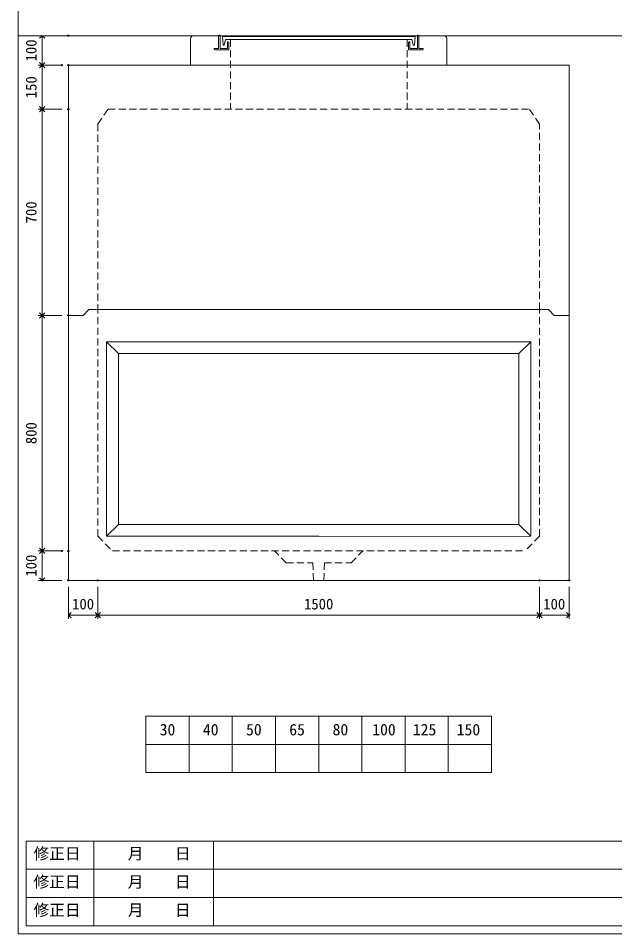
# Model space of a CAD drawing. Units: millimetres, scale not verified. Extents: x -6420 to 6420, y -3029 to 3030.
# Drawn here: x -1740 to 285, y -2670 to 439 of the extents above; entities that cross this region are included whole.
import ezdxf
from ezdxf.enums import TextEntityAlignment as Align

# ---------------------------------------------------------------- set-up
doc = ezdxf.new("R2010")
doc.units = ezdxf.units.MM
doc.header["$LTSCALE"] = 20
doc.header["$PDMODE"] = 32
doc.header["$PDSIZE"] = 4
doc.linetypes.add('DASHED1', pattern=[1.8, 1.2, -0.6])
doc.linetypes.add('USER5', pattern=[3.185, 0.01, -3.175])
doc.layers.add('0-1_Defpoints', color=7, linetype='Continuous')
for name, color, linetype, lineweight in [('0-2_waku', 7, 'Continuous', 18), ('0-3_gaikei', 7, 'Continuous', 18), ('0-4_kakure', 7, 'DASHED1', 5), ('0-5_sunpou', 7, 'Continuous', 5), ('0-8_uchigawa', 6, 'Continuous', 18), ('0-A_futa', 3, 'Continuous', 18), ('0-B_GL', 4, 'Continuous', 18), ('0-D_文字１', 7, 'Continuous', 18)]:
    doc.layers.add(name, color=color, linetype=linetype, lineweight=lineweight)
doc.styles.add('ＭＳ ゴシック', font='')
doc.styles.get('ＭＳ ゴシック').set_extended_font_data('MS Gothic')

# ---------------------------------------------------------------- blocks, each defined once
blk = doc.blocks.new('A$C13530FD9')
at = {"layer": '0-3_gaikei'}
for p, q in [((10, 100), (95, 100)), ((775, 100), (860, 100)), ((0, 0), (0, 90)), ((870, 0), (870, 90))]:
    blk.add_line(p, q, dxfattribs=at)
for centre, radius, start, end in [((9.42, 90.58), 9.44, 86.47383, 183.52617), ((860.33, 90.33), 9.68, 358.04251, 91.95749), ((860, 90), 10, 0, 10)]:
    blk.add_arc(centre, radius, start, end, dxfattribs=at)
at = {"layer": '0-4_kakure', "linetype": 'USER5', "lineweight": 18}
for p, q in [((135, 0), (135, 86.5)), ((735, 0), (735, 86.5))]:
    blk.add_line(p, q, dxfattribs=at)
at = {"layer": '0-A_futa'}
for p, q in [((95, 100), (95, 57)), ((97, 102), (100, 102)), ((100, 102), (100, 57)), ((107.81, 97.5), (762.14, 97.5)), ((107.81, 97.5), (110.3, 67.5)), ((762.14, 97.5), (759.89, 67.5)), ((770, 102), (773, 102)), ((770, 102), (770, 57)), ((775, 100), (775, 57)), ((110.3, 67.5), (114.01, 67.5)), ((118.33, 86.5), (114.01, 67.5)), ((118.33, 86.5), (751.67, 86.5)), ((125, 77), (125, 57)), ((127, 79), (128, 79)), ((130, 77), (130, 52)), ((740, 77), (740, 52)), ((743, 79), (742, 79)), ((745, 77), (745, 57)), ((751.67, 86.5), (755.99, 67.5)), ((759.89, 67.5), (755.99, 67.5)), ((80, 55), (80, 54)), ((82, 57), (95, 57)), ((130, 52), (82, 52)), ((100, 57), (125, 57)), ((740, 52), (788, 52)), ((770, 57), (745, 57)), ((788, 57), (775, 57)), ((790, 55), (790, 54))]:
    blk.add_line(p, q, dxfattribs=at)
for centre, start, end in [((97, 100), 90, 180), ((773, 100), 0, 90), ((127, 77), 90, 180), ((128, 77), 0, 90), ((742, 77), 90, 180), ((743, 77), 0, 90), ((82, 55), 90, 180), ((82, 54), 180, 270), ((788, 55), 0, 90), ((788, 54), 270, 0)]:
    blk.add_arc(centre, 2, start, end, dxfattribs=at)
blk = doc.blocks.new('_Open90')
at = {"layer": '0-5_sunpou'}
blk.add_line((0, 0), (-1, 0), dxfattribs=at)
blk.add_lwpolyline([(-0.5, 0.5), (0, 0), (-0.5, -0.5)], dxfattribs=at)
blk = doc.blocks.new('D65')
at = {"layer": '0-1_Defpoints'}
for p in [(1013.24, 2976.83), (924.21, 2876.83), (1013.24, 2876.83)]:
    blk.add_point(p, dxfattribs=at)
at = {"layer": '0-5_sunpou'}
for p, q in [((991.24, 2976.83), (911.21, 2976.83)), ((924.21, 2958.83), (924.21, 2894.83)), ((991.24, 2876.83), (911.21, 2876.83))]:
    blk.add_line(p, q, dxfattribs=at)
at = {"layer": '0-5_sunpou', "xscale": 18, "yscale": 18}
for p, rotation in [((924.21, 2976.83), 90), ((924.21, 2876.83), 270)]:
    blk.add_blockref('_Open90', p, dxfattribs=dict(at, rotation=rotation))
at = {"layer": '0-5_sunpou', "style": 'ＭＳ ゴシック'}
blk.add_text('100', height=36.66, rotation=90, dxfattribs=at).set_placement((916.21, 2889.33), align=Align.BOTTOM_LEFT)
blk = doc.blocks.new('D66')
at = {"layer": '0-1_Defpoints'}
for p in [(991.24, 2876.83), (924.21, 2726.83), (1013.24, 2726.83)]:
    blk.add_point(p, dxfattribs=at)
at = {"layer": '0-5_sunpou'}
for p, q in [((969.24, 2876.83), (911.21, 2876.83)), ((924.21, 2858.83), (924.21, 2744.83)), ((991.24, 2726.83), (911.21, 2726.83))]:
    blk.add_line(p, q, dxfattribs=at)
at = {"layer": '0-5_sunpou', "xscale": 18, "yscale": 18}
for p, rotation in [((924.21, 2876.83), 90), ((924.21, 2726.83), 270)]:
    blk.add_blockref('_Open90', p, dxfattribs=dict(at, rotation=rotation))
at = {"layer": '0-5_sunpou', "style": 'ＭＳ ゴシック'}
blk.add_text('150', height=36.66, rotation=90, dxfattribs=at).set_placement((916.21, 2764.33), align=Align.BOTTOM_LEFT)
blk = doc.blocks.new('D67')
at = {"layer": '0-1_Defpoints'}
for p in [(1013.24, 2726.83), (924.21, 2026.83), (1013.24, 2026.83)]:
    blk.add_point(p, dxfattribs=at)
at = {"layer": '0-5_sunpou'}
for p, q in [((991.24, 2726.83), (911.21, 2726.83)), ((924.21, 2708.83), (924.21, 2044.83)), ((991.24, 2026.83), (911.21, 2026.83))]:
    blk.add_line(p, q, dxfattribs=at)
at = {"layer": '0-5_sunpou', "xscale": 18, "yscale": 18}
for p, rotation in [((924.21, 2726.83), 90), ((924.21, 2026.83), 270)]:
    blk.add_blockref('_Open90', p, dxfattribs=dict(at, rotation=rotation))
at = {"layer": '0-5_sunpou', "style": 'ＭＳ ゴシック'}
blk.add_text('700', height=36.66, rotation=90, dxfattribs=at).set_placement((916.21, 2339.33), align=Align.BOTTOM_LEFT)
blk = doc.blocks.new('D55')
at = {"layer": '0-1_Defpoints'}
for p in [(1013.24, 2026.83), (924.21, 1226.83), (1013.24, 1226.83)]:
    blk.add_point(p, dxfattribs=at)
at = {"layer": '0-5_sunpou'}
for p, q in [((991.24, 2026.83), (911.21, 2026.83)), ((924.21, 2008.83), (924.21, 1244.83)), ((991.24, 1226.83), (911.21, 1226.83))]:
    blk.add_line(p, q, dxfattribs=at)
at = {"layer": '0-5_sunpou', "xscale": 18, "yscale": 18}
for p, rotation in [((924.21, 2026.83), 90), ((924.21, 1226.83), 270)]:
    blk.add_blockref('_Open90', p, dxfattribs=dict(at, rotation=rotation))
at = {"layer": '0-5_sunpou', "style": 'ＭＳ ゴシック'}
blk.add_text('800', height=36.66, rotation=90, dxfattribs=at).set_placement((916.21, 1589.33), align=Align.BOTTOM_LEFT)
blk = doc.blocks.new('D56')
at = {"layer": '0-1_Defpoints'}
for p in [(991.24, 1226.83), (924.21, 1126.83), (1013.24, 1126.83)]:
    blk.add_point(p, dxfattribs=at)
at = {"layer": '0-5_sunpou'}
for p, q in [((969.24, 1226.83), (911.21, 1226.83)), ((924.21, 1208.83), (924.21, 1144.83)), ((991.24, 1126.83), (911.21, 1126.83))]:
    blk.add_line(p, q, dxfattribs=at)
at = {"layer": '0-5_sunpou', "xscale": 18, "yscale": 18}
for p, rotation in [((924.21, 1226.83), 90), ((924.21, 1126.83), 270)]:
    blk.add_blockref('_Open90', p, dxfattribs=dict(at, rotation=rotation))
at = {"layer": '0-5_sunpou', "style": 'ＭＳ ゴシック'}
blk.add_text('100', height=36.66, rotation=90, dxfattribs=at).set_placement((916.21, 1139.33), align=Align.BOTTOM_LEFT)
blk = doc.blocks.new('D57')
at = {"layer": '0-1_Defpoints'}
for p in [(1013.24, 1126.83), (1113.24, 1126.83), (1113.24, 1009.12)]:
    blk.add_point(p, dxfattribs=at)
at = {"layer": '0-5_sunpou'}
for p, q in [((1013.24, 1104.83), (1013.24, 996.12)), ((1113.24, 1104.83), (1113.24, 996.12)), ((1031.24, 1009.12), (1095.24, 1009.12))]:
    blk.add_line(p, q, dxfattribs=at)
at = {"layer": '0-5_sunpou', "xscale": 18, "yscale": 18, "rotation": 180}
blk.add_blockref('_Open90', (1013.24, 1009.12), dxfattribs=at)
at = {"layer": '0-5_sunpou', "xscale": 18, "yscale": 18}
blk.add_blockref('_Open90', (1113.24, 1009.12), dxfattribs=at)
at = {"layer": '0-5_sunpou', "style": 'ＭＳ ゴシック'}
blk.add_text('100', height=36.66, dxfattribs=at).set_placement((1025.74, 1017.12), align=Align.BOTTOM_LEFT)
blk = doc.blocks.new('D58')
at = {"layer": '0-1_Defpoints'}
for p in [(1113.24, 1126.83), (2613.24, 1126.83), (2613.24, 1009.12)]:
    blk.add_point(p, dxfattribs=at)
at = {"layer": '0-5_sunpou'}
for p, q in [((1113.24, 1104.83), (1113.24, 996.12)), ((2613.24, 1104.83), (2613.24, 996.12)), ((1131.24, 1009.12), (2595.24, 1009.12))]:
    blk.add_line(p, q, dxfattribs=at)
at = {"layer": '0-5_sunpou', "xscale": 18, "yscale": 18, "rotation": 180}
blk.add_blockref('_Open90', (1113.24, 1009.12), dxfattribs=at)
at = {"layer": '0-5_sunpou', "xscale": 18, "yscale": 18}
blk.add_blockref('_Open90', (2613.24, 1009.12), dxfattribs=at)
at = {"layer": '0-5_sunpou', "style": 'ＭＳ ゴシック'}
blk.add_text('1500', height=36.66, dxfattribs=at).set_placement((1813.24, 1017.12), align=Align.BOTTOM_LEFT)
blk = doc.blocks.new('D59')
at = {"layer": '0-1_Defpoints'}
for p in [(2613.24, 1126.83), (2713.24, 1126.83), (2713.24, 1009.12)]:
    blk.add_point(p, dxfattribs=at)
at = {"layer": '0-5_sunpou'}
for p, q in [((2613.24, 1104.83), (2613.24, 996.12)), ((2713.24, 1104.83), (2713.24, 996.12)), ((2631.24, 1009.12), (2695.24, 1009.12))]:
    blk.add_line(p, q, dxfattribs=at)
at = {"layer": '0-5_sunpou', "xscale": 18, "yscale": 18, "rotation": 180}
blk.add_blockref('_Open90', (2613.24, 1009.12), dxfattribs=at)
at = {"layer": '0-5_sunpou', "xscale": 18, "yscale": 18}
blk.add_blockref('_Open90', (2713.24, 1009.12), dxfattribs=at)
at = {"layer": '0-5_sunpou', "style": 'ＭＳ ゴシック'}
blk.add_text('100', height=36.66, dxfattribs=at).set_placement((2625.74, 1017.12), align=Align.BOTTOM_LEFT)

msp = doc.modelspace()

# ---------------------------------------------------------------- linework, layer by layer
at = {"layer": '0-2_waku'}
for p, q in [((-1739.83, 3029.56), (-1739.83, -2670.44)), ((-1306.5, -1931.45), (-1306.5, -2123.45)), ((-1306.5, -1931.45), (-1306.5, -2123.45)), ((-1306.5, -1931.45), (-1306.5, -2123.45)), ((-1306.5, -1931.45), (-1306.5, -2123.45)), ((-1306.5, -1931.45), (-133.17, -1931.45)), ((-1159.83, -1931.45), (-1159.83, -2123.45)), ((-1013.17, -1931.45), (-1013.17, -2123.45)), ((-1013.17, -1931.45), (-1013.17, -2123.45)), ((-866.5, -1931.45), (-866.5, -2123.45)), ((-719.83, -1931.45), (-719.83, -2123.45)), ((-573.17, -1931.45), (-573.17, -2123.45)), ((-426.5, -1931.45), (-426.5, -2123.45)), ((-279.83, -1931.45), (-279.83, -2123.45)), ((-133.17, -1931.45), (-133.17, -2123.45)), ((-1306.5, -2027.45), (-133.17, -2027.45)), ((-1306.5, -2123.45), (-133.17, -2123.45)), ((-1306.5, -2123.45), (-133.17, -2123.45)), ((-1713.17, -2355.78), (-1713.17, -2643.78)), ((-1713.17, -2355.78), (-1713.17, -2643.78)), ((-1713.17, -2355.78), (-1713.17, -2643.78)), ((-1713.17, -2355.78), (990.83, -2355.78)), ((-1483.17, -2355.78), (-1483.17, -2643.78)), ((-1076.5, -2355.78), (-1076.5, -2643.78)), ((-1076.5, -2355.78), (-1076.5, -2643.78)), ((-1713.17, -2451.78), (990.83, -2451.78)), ((-1713.17, -2547.78), (606.83, -2547.78)), ((-1739.83, -2670.44), (6420.17, -2670.44)), ((-1713.17, -2643.78), (990.83, -2643.78))]:
    msp.add_line(p, q, dxfattribs=at)
at = {"layer": '0-3_gaikei'}
for p, q in [((-1569.83, 279.55), (130.17, 279.55)), ((-1569.83, 279.55), (-1569.83, -570.45)), ((130.17, 279.55), (130.17, -570.45)), ((-1499.83, -550.45), (-1519.83, -570.45)), ((-1499.83, -550.45), (-1519.83, -570.45)), ((-1499.83, -550.45), (-1519.83, -570.45)), ((-1499.83, -550.45), (-1519.83, -570.45)), ((-1499.83, -550.45), (-1519.83, -570.45)), ((-1499.83, -550.45), (-1519.83, -570.45)), ((-1499.83, -550.45), (-1519.83, -570.45)), ((-1499.83, -550.45), (-1519.83, -570.45)), ((-1499.83, -550.45), (-1519.83, -570.45)), ((-1499.83, -550.45), (-1519.83, -570.45)), ((-1499.83, -550.45), (-1519.83, -570.45)), ((-1499.83, -550.45), (-1519.83, -570.45)), ((-1499.83, -550.45), (-1519.83, -570.45)), ((-1499.83, -550.45), (-1519.83, -570.45)), ((-1499.83, -550.45), (-1519.83, -570.45)), ((-1499.83, -550.45), (-1519.83, -570.45)), ((-1499.83, -550.45), (-1519.83, -570.45)), ((-1499.83, -550.45), (-1519.83, -570.45)), ((-1499.83, -550.45), (-1519.83, -570.45)), ((-1499.83, -550.45), (60.17, -550.45)), ((-1499.83, -550.45), (60.17, -550.45)), ((-1499.83, -550.45), (60.17, -550.45)), ((-1499.83, -550.45), (60.17, -550.45)), ((-1499.83, -550.45), (60.17, -550.45)), ((-1499.83, -550.45), (60.17, -550.45)), ((-1499.83, -550.45), (60.17, -550.45)), ((-1499.83, -550.45), (60.17, -550.45)), ((-1499.83, -550.45), (60.17, -550.45)), ((-1499.83, -550.45), (60.17, -550.45)), ((-1499.83, -550.45), (60.17, -550.45)), ((-1499.83, -550.45), (60.17, -550.45)), ((-1499.83, -550.45), (60.17, -550.45)), ((-1499.83, -550.45), (60.17, -550.45)), ((-1499.83, -550.45), (60.17, -550.45)), ((-1499.83, -550.45), (60.17, -550.45)), ((-1499.83, -550.45), (60.17, -550.45)), ((-1499.83, -550.45), (60.17, -550.45)), ((-1499.83, -550.45), (60.17, -550.45)), ((60.17, -550.45), (80.17, -570.45)), ((60.17, -550.45), (80.17, -570.45)), ((60.17, -550.45), (80.17, -570.45)), ((60.17, -550.45), (80.17, -570.45)), ((60.17, -550.45), (80.17, -570.45)), ((60.17, -550.45), (80.17, -570.45)), ((60.17, -550.45), (80.17, -570.45)), ((60.17, -550.45), (80.17, -570.45)), ((60.17, -550.45), (80.17, -570.45)), ((60.17, -550.45), (80.17, -570.45)), ((60.17, -550.45), (80.17, -570.45)), ((60.17, -550.45), (80.17, -570.45)), ((60.17, -550.45), (80.17, -570.45)), ((60.17, -550.45), (80.17, -570.45)), ((60.17, -550.45), (80.17, -570.45)), ((60.17, -550.45), (80.17, -570.45)), ((60.17, -550.45), (80.17, -570.45)), ((60.17, -550.45), (80.17, -570.45)), ((60.17, -550.45), (80.17, -570.45)), ((-1569.83, -570.45), (-1519.83, -570.45)), ((-1569.83, -570.45), (-1519.83, -570.45)), ((-1569.83, -570.45), (-1519.83, -570.45)), ((-1569.83, -570.45), (-1519.83, -570.45)), ((-1569.83, -570.45), (-1519.83, -570.45)), ((-1569.83, -570.45), (-1519.83, -570.45)), ((-1569.83, -570.45), (-1569.83, -1470.45)), ((-1569.83, -570.45), (-1519.83, -570.45)), ((-1569.83, -570.45), (-1519.83, -570.45)), ((-1569.83, -570.45), (-1519.83, -570.45)), ((-1569.83, -570.45), (-1519.83, -570.45)), ((-1569.83, -570.45), (-1519.83, -570.45)), ((-1569.83, -570.45), (-1519.83, -570.45)), ((-1569.83, -570.45), (-1519.83, -570.45)), ((-1569.83, -570.45), (-1519.83, -570.45)), ((-1569.83, -570.45), (-1519.83, -570.45)), ((-1569.83, -570.45), (-1519.83, -570.45)), ((-1569.83, -570.45), (-1519.83, -570.45)), ((-1569.83, -570.45), (-1519.83, -570.45)), ((-1569.83, -570.45), (-1519.83, -570.45)), ((-1569.83, -570.45), (-1519.83, -570.45)), ((-1569.83, -570.45), (-1519.83, -570.45)), ((-1569.83, -570.45), (-1519.83, -570.45)), ((-1569.83, -570.45), (-1519.83, -570.45)), ((-1569.83, -570.45), (-1519.83, -570.45)), ((80.17, -570.45), (130.17, -570.45)), ((80.17, -570.45), (130.17, -570.45)), ((80.17, -570.45), (130.17, -570.45)), ((80.17, -570.45), (130.17, -570.45)), ((80.17, -570.45), (130.17, -570.45)), ((80.17, -570.45), (130.17, -570.45)), ((80.17, -570.45), (130.17, -570.45)), ((80.17, -570.45), (130.17, -570.45)), ((80.17, -570.45), (130.17, -570.45)), ((80.17, -570.45), (130.17, -570.45)), ((80.17, -570.45), (130.17, -570.45)), ((80.17, -570.45), (130.17, -570.45)), ((80.17, -570.45), (130.17, -570.45)), ((80.17, -570.45), (130.17, -570.45)), ((80.17, -570.45), (130.17, -570.45)), ((80.17, -570.45), (130.17, -570.45)), ((80.17, -570.45), (130.17, -570.45)), ((80.17, -570.45), (130.17, -570.45)), ((80.17, -570.45), (130.17, -570.45)), ((130.17, -1470.45), (130.17, -570.45)), ((-1569.83, -1470.45), (130.17, -1470.45))]:
    msp.add_line(p, q, dxfattribs=at)
at = {"layer": '0-4_kakure'}
for p, q in [((-1019.83, 366.05), (-1019.83, 129.55)), ((-419.83, 366.05), (-419.83, 129.55)), ((-1469.83, 79.55), (-1434.83, 129.55)), ((-1434.83, 129.55), (-4.83, 129.55)), ((30.17, 79.55), (-4.83, 129.55)), ((-1469.83, 79.55), (-1469.83, -550.45)), ((30.17, -550.45), (30.17, 79.55)), ((-1469.83, -1320.45), (-1469.83, -550.45)), ((30.17, -1320.45), (30.17, -550.45)), ((-1469.83, -1320.45), (-1419.83, -1370.45)), ((30.17, -1320.45), (-19.83, -1370.45)), ((-1419.83, -1370.45), (-19.83, -1370.45)), ((-829.83, -1410.45), (-869.83, -1370.45)), ((-829.83, -1410.45), (-739.83, -1410.45)), ((-739.83, -1410.45), (-737.33, -1470.45)), ((-699.83, -1410.45), (-702.33, -1470.45))]:
    msp.add_line(p, q, dxfattribs=at)
msp.add_lwpolyline([(-699.83, -1410.45), (-609.83, -1410.45), (-569.83, -1370.45)], dxfattribs=at)
at = {"layer": '0-8_uchigawa'}
for p, q in [((-1439.83, -660.45), (-719.83, -660.45)), ((-1439.83, -660.45), (-1439.83, -1320.45)), ((-1399.83, -700.45), (-1439.83, -660.45)), ((0.17, -660.45), (-719.83, -660.45)), ((-39.83, -700.45), (0.17, -660.45)), ((0.17, -660.45), (0.17, -1320.45)), ((0.17, -660.45), (0.17, -1320.45)), ((-1399.83, -700.45), (-1399.83, -1280.45)), ((-1399.83, -700.45), (-719.83, -700.45)), ((-1399.83, -700.45), (-719.83, -700.45)), ((-39.83, -700.45), (-719.83, -700.45)), ((-39.83, -700.45), (-39.83, -1280.45)), ((-1399.83, -1280.45), (-1439.83, -1320.45)), ((-1399.83, -1280.45), (-719.83, -1280.45)), ((-1439.83, -1320.45), (-719.83, -1320.45)), ((-719.14, -1321.14), (0.17, -1320.45))]:
    msp.add_line(p, q, dxfattribs=at)
msp.add_lwpolyline([(-719.83, -1280.45), (-39.83, -1280.45), (0.17, -1320.45)], dxfattribs=at)
at = {"layer": '0-B_GL'}
msp.add_line((-1739.83, 379.55), (6420.17, 379.55), dxfattribs=at)

# ---------------------------------------------------------------- block references
at = {"layer": '0-4_kakure'}
msp.add_blockref('A$C13530FD9', (-1154.83, 279.55), dxfattribs=at)
at = {"layer": '0-5_sunpou'}
for name in ['D65', 'D66', 'D67', 'D55', 'D56', 'D57', 'D58', 'D59']:
    msp.add_blockref(name, (-2583.07, -2597.28), dxfattribs=at)

# ---------------------------------------------------------------- texts
at = {"layer": '0-D_文字１', "style": 'ＭＳ ゴシック'}
for s, p in [('30', (-1259.81, -2008.54)), ('40', (-1113.14, -2008.54)), ('50', (-966.48, -2008.54)), ('65', (-819.81, -2008.54)), ('80', (-672.6, -2008.54)), ('100', (-538.1, -2008.54)), ('125', (-400.25, -2008.54)), ('150', (-251.23, -2008.54)), ('修正日', (-1688.3, -2429.5)), ('\u3000\u3000月\u3000\u3000日', (-1474.77, -2429.5)), ('修正日', (-1688.3, -2525.5)), ('\u3000\u3000月\u3000\u3000日', (-1474.77, -2525.5)), ('修正日', (-1688.3, -2621.5)), ('\u3000\u3000月\u3000\u3000日', (-1474.77, -2621.5))]:
    msp.add_text(s, height=39.1, dxfattribs=at).set_placement(p, align=Align.BOTTOM_LEFT)

doc.saveas('drawing.dxf')
